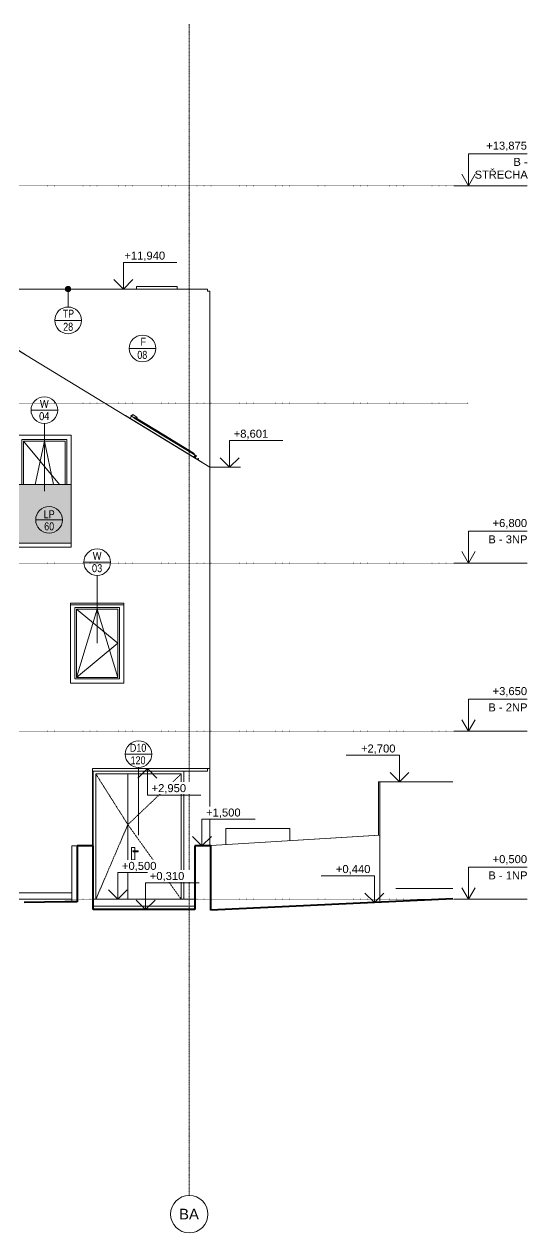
# Model space of a CAD drawing. Header units: millimetres. Extents: x -10201 to 227333, y -5874 to 72638.
# Drawn here: x 45913 to 55350, y -5752 to 16905 of the extents above; entities that cross this region are included whole.
import ezdxf

# ---------------------------------------------------------------- set-up
doc = ezdxf.new("R2010")
doc.units = ezdxf.units.MM
for name, pattern in [('HA_Dash_2mm-S1mm', [2, 1, -1]), ('HA_DashDot_10mm-S3mm', [10, 4, -3, 0, -3]), ('HA_Dot-S4mm', [4, 0, -4])]:
    doc.linetypes.add(name, pattern=pattern)
for name, color, linetype, lineweight in [('A-CLNG-____-OTLN', 9, 'Continuous', 9), ('A-DETL-____-THIN', 9, 'Continuous', 9), ('A-DETL-____-WIDE', 9, 'Continuous', 40), ('A-DOOR-____-IDEN', 9, 'Continuous', 9), ('A-DOOR-____-OTLN', 9, 'Continuous', 9), ('A-DOOR-FRAM-OTLN', 9, 'Continuous', 9), ('A-FLOR-____-OTLN', 9, 'Continuous', 9), ('A-FLOR-HRAL-IDEN', 9, 'Continuous', 9), ('A-FLOR-HRAL-OTLN', 9, 'Continuous', 9), ('A-FLOR-LEVL-OTLN', 9, 'Continuous', 9), ('A-GENM-____-IDEN', 9, 'Continuous', 9), ('A-GENM-____-OTLN', 9, 'Continuous', 9), ('A-GLAZ-____-IDEN', 9, 'Continuous', 9), ('A-GLAZ-____-OTLN', 9, 'Continuous', 5), ('A-WALL-____-OTLN', 9, 'Continuous', 9), ('E-ELEC-FIXT-OTLN', 9, 'Continuous', 9), ('G-____-____-DIMS', 9, 'Continuous', 5), ('G-____-____-TEXT', 9, 'Continuous', 5), ('S-GRID-____-IDEN', 9, 'Continuous', 9), ('S-GRID-____-OTLN', 9, 'Continuous', 5)]:
    doc.layers.add(name, color=color, linetype=linetype, lineweight=lineweight)
doc.styles.add('Arial', font='arial.ttf', dxfattribs={"height": 200})
doc.styles.add('Arial_1', font='arial.ttf', dxfattribs={"height": 150})
doc.styles.add('Arial_2', font='arial.ttf', dxfattribs={"width": 0.8, "height": 150})
doc.styles.add('Calibri', font='calibri.ttf', dxfattribs={"width": 0.8, "height": 150})

# ---------------------------------------------------------------- blocks, each defined once
blk = doc.blocks.new('HA_DR_Double_Swing_Solid_FrameButt - In_FAS_1600x2350_1000-2015541-B_pohled východní_DPS pohled')
at = {"layer": 'A-DOOR-____-OTLN', "color": 250, "linetype": 'HA_Dash_2mm-S1mm', "lineweight": 5}
for p, q in [((53853, 2850), (54453, 1900)), ((55453, 2850), (54453, 1900)), ((54453, 1900), (53853, 500)), ((54453, 1900), (55453, 500))]:
    blk.add_line(p, q, dxfattribs=at)
at = {"layer": 'A-DOOR-____-OTLN', "color": 7}
for p, q in [((53853, 2850), (53853, 500)), ((54453, 2850), (53853, 2850)), ((54453, 500), (54453, 2850)), ((55453, 2850), (54453, 2850)), ((54453, 2850), (54453, 500)), ((55453, 500), (55453, 2850)), ((54523, 1470), (54523, 1240)), ((54583, 1470), (54523, 1470)), ((54648, 1407), (54553, 1407)), ((54553, 1392), (54648, 1392)), ((54583, 1407), (54583, 1470)), ((54583, 1240), (54583, 1393)), ((54648, 1407), (54648, 1400)), ((54648, 1400), (54648, 1392)), ((54523, 1240), (54583, 1240))]:
    blk.add_line(p, q, dxfattribs=at)
for points, knots in [([(54546, 1400), (54546, 1401), (54546, 1402), (54546, 1403), (54547, 1404), (54547, 1404), (54547, 1405), (54548, 1405), (54548, 1406), (54549, 1406), (54550, 1407), (54550, 1407), (54551, 1407), (54551, 1407), (54552, 1407), (54552, 1407), (54553, 1407), (54553, 1407), (54553, 1407)], [0, 0, 0, 0, 0.0833333, 0.125, 0.1666667, 0.2083333, 0.2291667, 0.25, 0.2916667, 0.3333333, 0.3541667, 0.375, 0.3958333, 0.4166667, 0.4375, 0.4583333, 0.4791667, 0.5, 0.5, 0.5, 0.5]), ([(54553, 1392), (54553, 1392), (54553, 1393), (54552, 1393), (54552, 1393), (54551, 1393), (54551, 1393), (54550, 1393), (54550, 1393), (54549, 1394), (54549, 1394), (54548, 1394), (54548, 1395), (54547, 1395), (54547, 1396), (54547, 1396), (54546, 1397), (54546, 1398), (54546, 1399), (54546, 1400)], [0.5, 0.5, 0.5, 0.5, 0.5208333, 0.5416667, 0.5625, 0.5833333, 0.6041667, 0.625, 0.6458333, 0.6666667, 0.6875, 0.7083333, 0.75, 0.7708333, 0.7916667, 0.8333333, 0.875, 0.9166667, 1, 1, 1, 1])]:
    blk.add_open_spline(points, degree=3, knots=knots, dxfattribs=at)
at = {"layer": 'A-DOOR-FRAM-OTLN', "color": 7}
for p, q in [((53853, 500), (53853, 2850)), ((53853, 2850), (55453, 2850)), ((55453, 2850), (55453, 500))]:
    blk.add_line(p, q, dxfattribs=at)
blk = doc.blocks.new('HA_WD_SinglePanel - 1000x1500-1670803-B_pohled východní_DPS pohled')
at = {"layer": 'A-GLAZ-____-OTLN', "color": 250}
for p, q in [((46758, 1480), (46758, 2820)), ((46758, 2820), (47598, 2820)), ((46788, 2790), (46788, 1510)), ((46788, 2790), (47568, 2790)), ((46788, 1510), (47178, 2790)), ((46788, 2790), (47568, 2150)), ((47178, 2790), (47568, 1510)), ((47568, 1510), (47568, 2790)), ((47598, 2820), (47598, 1480)), ((47568, 2150), (46788, 1510)), ((47598, 1480), (46758, 1480)), ((46788, 1510), (47568, 1510))]:
    blk.add_line(p, q, dxfattribs=at)
blk = doc.blocks.new('HA_WD_SinglePanel - 1000x2100-1670819-B_pohled východní_DPS pohled')
at = {"layer": 'A-GLAZ-____-OTLN', "color": 250}
for p, q in [((52468, 8275), (52468, 9120)), ((52468, 9120), (53308, 9120)), ((52498, 9090), (52498, 8275)), ((52498, 9090), (53278, 9090)), ((52498, 9090), (53174, 8275)), ((52719, 8275), (52888, 9090)), ((52888, 9090), (53057, 8275)), ((53278, 8275), (53278, 9090)), ((53308, 9120), (53308, 8275))]:
    blk.add_line(p, q, dxfattribs=at)
blk = doc.blocks.new('Roof-Windows_VELUX_VFE - VFE size 940x1370 _PK38__31_36-1806635-B_pohled východní_DPS pohled')
at = {"layer": 'A-GLAZ-____-OTLN', "color": 250}
for p, q in [((55705, 8787), (55704, 8786)), ((55704, 8786), (55708, 8784)), ((55708, 8785), (55705, 8787)), ((55709, 8783), (55713, 8782)), ((55714, 8782), (55710, 8784)), ((55718, 8779), (55714, 8773)), ((55719, 8779), (55715, 8781)), ((55715, 8781), (55718, 8779)), ((55715, 8773), (55719, 8779)), ((55772, 8763), (55759, 8746)), ((55760, 8746), (55772, 8762)), ((55780, 8757), (55772, 8763)), ((55772, 8762), (55779, 8757)), ((55775, 8757), (55774, 8757)), ((55774, 8757), (55778, 8754)), ((55778, 8755), (55775, 8757)), ((55779, 8757), (55778, 8755)), ((55778, 8754), (55780, 8757))]:
    blk.add_line(p, q, dxfattribs=at)
blk = doc.blocks.new('Railing - Railing-1637818-B_pohled východní_DPS pohled')
at = {"layer": 'A-FLOR-HRAL-OTLN'}
blk.add_hatch(color=256, dxfattribs=at).paths.add_polyline_path([(52418, 7175), (53388, 7175), (53388, 8275), (52388, 8275), (52388, 7175)])
at = {"layer": 'A-FLOR-HRAL-OTLN', "color": 7}
for p, q in [((52388, 8275), (53388, 8275)), ((52388, 7175), (53388, 7175))]:
    blk.add_line(p, q, dxfattribs=at)
blk = doc.blocks.new('Roof-Windows_VELUX_GLL_1061 - PK08-1808487-B_pohled východní_DPS pohled')
at = {"layer": 'A-GLAZ-____-OTLN', "color": 250}
for p, q in [((54407, 9564), (54410, 9568)), ((54410, 9568), (55689, 8789)), ((54520, 9556), (54495, 9516)), ((54518, 9573), (54511, 9561)), ((54511, 9561), (54571, 9524)), ((54530, 9566), (54518, 9573)), ((54543, 9587), (54530, 9566)), ((54543, 9587), (54629, 9535)), ((54571, 9524), (54576, 9532)), ((54574, 9521), (54575, 9522)), ((54574, 9521), (55713, 8827)), ((54575, 9522), (54580, 9530)), ((54576, 9532), (54598, 9519)), ((54598, 9519), (54603, 9526)), ((54598, 9511), (54605, 9523)), ((54603, 9526), (54618, 9517)), ((54605, 9523), (55126, 9205)), ((54629, 9535), (54618, 9517)), ((54596, 9509), (54598, 9511)), ((54596, 9509), (55118, 9191)), ((54598, 9511), (55119, 9193)), ((55118, 9191), (55119, 9193)), ((55119, 9193), (55118, 9191)), ((55667, 8856), (55118, 9191)), ((55119, 9193), (55126, 9205)), ((55126, 9205), (55119, 9193)), ((55669, 8859), (55119, 9193)), ((55676, 8870), (55126, 9205)), ((55671, 8871), (55657, 8875)), ((55657, 8875), (55660, 8873)), ((55660, 8873), (55670, 8870)), ((55667, 8855), (55673, 8865)), ((55669, 8859), (55667, 8856)), ((55670, 8857), (55668, 8854)), ((55676, 8870), (55669, 8859)), ((55685, 8848), (55670, 8857)), ((55678, 8866), (55692, 8858)), ((55694, 8858), (55679, 8867)), ((55692, 8858), (55684, 8837)), ((55684, 8845), (55685, 8848)), ((55686, 8839), (55694, 8858)), ((55686, 8784), (55689, 8789)), ((55689, 8789), (55686, 8784)), ((55713, 8827), (55689, 8789)), ((55689, 8789), (55860, 8685)), ((55699, 8806), (55723, 8797)), ((55714, 8800), (55699, 8805)), ((55699, 8784), (55709, 8800)), ((55714, 8796), (55704, 8779)), ((55706, 8778), (55716, 8795)), ((55709, 8800), (55714, 8798)), ((55733, 8814), (55710, 8776)), ((55712, 8775), (55732, 8808)), ((55732, 8808), (55735, 8807)), ((55857, 8680), (55860, 8685))]:
    blk.add_line(p, q, dxfattribs=at)
for centre, radius, start, end in [((55660, 8836), 35.5, 59.646, 73.0736), ((55660, 8836), 36.5, 59.6321, 73.0736), ((55669, 8738), 99.3, 71.8052, 81.1467), ((55666, 8740), 101, 44.5735, 78.7049), ((55669, 8739), 99, 60.7227, 71.7865), ((55713, 8796), 3.7, 328.6391, 69.7429), ((55713, 8796), 1.7, 328.6391, 69.7429), ((55669, 8739), 99, 49.6276, 60.7227), ((55736, 8809), 2.83, 238.6391, 44.5735)]:
    blk.add_arc(centre, radius, start, end, dxfattribs=at)
blk = doc.blocks.new('Roof-Windows_VELUX_GLL_1061 - PK08-1808992-B_pohled východní_DPS pohled')
at = {"layer": 'A-GLAZ-____-OTLN', "color": 250}
for p, q in [((51076, 11595), (51078, 11599)), ((51078, 11599), (52357, 10819)), ((51188, 11587), (51164, 11547)), ((51186, 11604), (51179, 11592)), ((51179, 11592), (51240, 11555)), ((51198, 11596), (51186, 11604)), ((51211, 11618), (51198, 11596)), ((51211, 11618), (51297, 11565)), ((51240, 11555), (51244, 11563)), ((51243, 11552), (51248, 11561)), ((51244, 11563), (51267, 11549)), ((51267, 11549), (51271, 11557)), ((51271, 11557), (51286, 11547)), ((51297, 11565), (51286, 11547)), ((51242, 11552), (52381, 10858)), ((51242, 11552), (51243, 11552)), ((51264, 11539), (51266, 11542)), ((51264, 11539), (51786, 11221)), ((51266, 11542), (51273, 11553)), ((51266, 11542), (51788, 11224)), ((51273, 11553), (51795, 11236)), ((51786, 11221), (51788, 11224)), ((51788, 11224), (51786, 11221)), ((52336, 10887), (51786, 11221)), ((51788, 11224), (51795, 11236)), ((51795, 11236), (51788, 11224)), ((52337, 10889), (51788, 11224)), ((52344, 10901), (51795, 11236)), ((52339, 10901), (52325, 10905)), ((52325, 10905), (52329, 10903)), ((52329, 10903), (52339, 10900)), ((52335, 10886), (52341, 10896)), ((52337, 10889), (52336, 10887)), ((52338, 10888), (52336, 10885)), ((52344, 10901), (52337, 10889)), ((52353, 10878), (52338, 10888)), ((52346, 10897), (52361, 10888)), ((52362, 10889), (52347, 10898)), ((52361, 10888), (52352, 10867)), ((52352, 10875), (52353, 10878)), ((52355, 10870), (52362, 10889)), ((52355, 10815), (52357, 10819)), ((52357, 10819), (52355, 10815)), ((52381, 10858), (52357, 10819)), ((52357, 10819), (52528, 10715)), ((52367, 10813), (52377, 10830)), ((52368, 10836), (52391, 10828)), ((52383, 10831), (52368, 10836)), ((52383, 10826), (52373, 10810)), ((52374, 10809), (52384, 10825)), ((52377, 10830), (52382, 10829)), ((52401, 10845), (52378, 10807)), ((52380, 10806), (52400, 10839)), ((52400, 10839), (52403, 10837)), ((52526, 10711), (52528, 10715))]:
    blk.add_line(p, q, dxfattribs=at)
for centre, radius, start, end in [((52328, 10866), 36.5, 59.6321, 73.0736), ((52328, 10866), 35.5, 59.646, 73.0736), ((52337, 10769), 99.3, 71.8052, 81.1467), ((52335, 10771), 101, 44.5735, 78.7049), ((52337, 10769), 99, 60.7227, 71.7865), ((52381, 10827), 1.7, 328.6391, 69.7429), ((52381, 10827), 3.7, 328.6391, 69.7429), ((52337, 10769), 99, 49.6276, 60.7227), ((52405, 10840), 2.83, 238.6391, 44.5735)]:
    blk.add_arc(centre, radius, start, end, dxfattribs=at)
blk = doc.blocks.new('Roof-Windows_VELUX_GLL_1061 - PK08-V29-B_pohled východní_DPS pohled')
at = {"layer": 'A-GLAZ-____-OTLN', "color": 250}
blk.add_line((54574, 9521), (54575, 9522), dxfattribs=at)
for centre, radius, start, end in [((55660, 8836), 36.5, 59.6321, 65.5915), ((55660, 8836), 35.5, 59.646, 65.7874), ((55713, 8796), 3.7, 328.6391, 69.7429), ((55713, 8796), 1.7, 328.6391, 69.7429), ((55736, 8809), 2.83, 238.6391, 44.5735)]:
    blk.add_arc(centre, radius, start, end, dxfattribs=at)
blk = doc.blocks.new('HA_GM_Gutter_Facade - HA_GM_Gutter_Facade TP02-2133665-B_pohled východní_DPS pohled')
at = {"layer": 'A-GENM-____-OTLN', "color": 7}
for p, q in [((55990, 8575), (55988, 8575)), ((55997, 8562), (55990, 8575))]:
    blk.add_line(p, q, dxfattribs=at)
blk = doc.blocks.new('HA_GM_Gutter_Facade - HA_GM_Gutter_Facade TP02-2133664-B_pohled východní_DPS pohled')
at = {"layer": 'A-GENM-____-OTLN', "color": 7}
for p, q in [((55990, 8575), (55988, 8575)), ((55997, 8562), (55990, 8575))]:
    blk.add_line(p, q, dxfattribs=at)
blk = doc.blocks.new('Roof-Windows_VELUX_GLL_1061 - PK08-1808476-B_pohled východní_DPS pohled')
at = {"layer": 'A-GLAZ-____-OTLN', "color": 250}
blk.add_line((54574, 9521), (54575, 9522), dxfattribs=at)
for centre, radius, start, end in [((55660, 8836), 36.5, 59.6321, 65.5915), ((55660, 8836), 35.5, 59.646, 65.7874), ((55713, 8796), 3.7, 328.6391, 69.7429), ((55713, 8796), 1.7, 328.6391, 69.7429), ((55736, 8809), 2.83, 238.6391, 44.5735)]:
    blk.add_arc(centre, radius, start, end, dxfattribs=at)
blk = doc.blocks.new('HA_GM_Gutter_Facade - HA_GM_Gutter_Facade TP02-2133666-B_pohled východní_DPS pohled')
at = {"layer": 'A-GENM-____-OTLN', "color": 7}
for p, q in [((55990, 8575), (55988, 8575)), ((55997, 8562), (55990, 8575))]:
    blk.add_line(p, q, dxfattribs=at)
blk = doc.blocks.new('HA_GM_Generic Box - VRV Jednotka-1821098-B_pohled východní_DPS pohled')
at = {"layer": 'A-GENM-____-OTLN', "color": 7}
for p, q in [((54613, 11985), (55378, 11985)), ((54613, 11940), (54613, 11985)), ((55378, 11940), (55378, 11985))]:
    blk.add_line(p, q, dxfattribs=at)
blk = doc.blocks.new('TB_Porotherm KPVarioUNI_1250mm - TB_Porotherm KPVarioUNI_1250mm-1944691-B_pohled východní_DPS pohled')
at = {"layer": 'A-GENM-____-OTLN', "color": 7}
blk.add_line((54378, 6020), (53378, 6020), dxfattribs=at)
blk = doc.blocks.new('185-01_OBJEKT B_Central_rvt-2-B_pohled východní_DPS pohled')
at = {"layer": 'A-CLNG-____-OTLN', "color": 7}
for q in [(55943, 2950), (53788, 2900)]:
    blk.add_line((55943, 2900), q, dxfattribs=at)
at = {"layer": 'A-WALL-____-OTLN', "color": 7}
for p, q in [((55988, 8601), (47343, 13870)), ((55943, 11940), (50678, 11940)), ((55943, 11903), (55943, 11940)), ((55943, 11903), (55988, 11903)), ((55988, 11903), (55988, 8602)), ((52388, 9200), (53388, 9200)), ((53388, 9200), (53388, 7100)), ((55988, 2950), (55988, 8601)), ((53388, 7100), (52388, 7100)), ((53378, 4550), (53378, 6050)), ((53378, 6050), (54378, 6050)), ((54378, 6050), (54378, 4550)), ((54378, 4550), (53378, 4550)), ((53788, 2950), (53788, 1500)), ((53788, 2950), (55988, 2950)), ((55988, 2950), (55988, 1500)), ((53803, 500), (53803, 2900)), ((55503, 2900), (55503, 500)), ((43568, 500), (53401, 500))]:
    blk.add_line(p, q, dxfattribs=at)
at = {"layer": 'A-DOOR-____-OTLN', "lineweight": 9}
blk.add_blockref('HA_DR_Double_Swing_Solid_FrameButt - In_FAS_1600x2350_1000-2015541-B_pohled východní_DPS pohled', (0, 0), dxfattribs=at)
at = {"layer": 'A-FLOR-HRAL-OTLN', "lineweight": 9}
blk.add_blockref('Railing - Railing-1637818-B_pohled východní_DPS pohled', (0, 0), dxfattribs=at)
at = {"layer": 'A-GENM-____-OTLN', "lineweight": 9}
for name in ['HA_GM_Generic Box - VRV Jednotka-1821098-B_pohled východní_DPS pohled', 'HA_GM_Gutter_Facade - HA_GM_Gutter_Facade TP02-2133665-B_pohled východní_DPS pohled', 'HA_GM_Gutter_Facade - HA_GM_Gutter_Facade TP02-2133664-B_pohled východní_DPS pohled', 'HA_GM_Gutter_Facade - HA_GM_Gutter_Facade TP02-2133666-B_pohled východní_DPS pohled', 'TB_Porotherm KPVarioUNI_1250mm - TB_Porotherm KPVarioUNI_1250mm-1944691-B_pohled východní_DPS pohled']:
    blk.add_blockref(name, (0, 0), dxfattribs=at)
at = {"layer": 'A-GLAZ-____-OTLN', "lineweight": 9}
for name, p in [('Roof-Windows_VELUX_GLL_1061 - PK08-1808992-B_pohled východní_DPS pohled', (0, 0)), ('Roof-Windows_VELUX_GLL_1061 - PK08-1808487-B_pohled východní_DPS pohled', (0, 0)), ('Roof-Windows_VELUX_GLL_1061 - PK08-V29-B_pohled východní_DPS pohled', (0, 0)), ('Roof-Windows_VELUX_GLL_1061 - PK08-1808476-B_pohled východní_DPS pohled', (0, 0)), ('HA_WD_SinglePanel - 1000x2100-1670819-B_pohled východní_DPS pohled', (0, 0)), ('Roof-Windows_VELUX_VFE - VFE size 940x1370 _PK38__31_36-1806635-B_pohled východní_DPS pohled', (0, 0)), ('HA_WD_SinglePanel - 1000x1500-1670803-B_pohled východní_DPS pohled', (6700, 3150))]:
    blk.add_blockref(name, p, dxfattribs=at)
blk = doc.blocks.new('Pripojkova skrin_otvor ve zdi3 - Pripojkova skrin_otvor ve zdi-2368832-B_pohled východní_DPS pohled')
at = {"layer": 'E-ELEC-FIXT-OTLN'}
for p, q in [((56289, 1830), (57489, 1830)), ((56289, 1526), (56289, 1830)), ((57489, 1830), (57489, 1830)), ((57489, 1830), (57489, 1598))]:
    blk.add_line(p, q, dxfattribs=at)
blk = doc.blocks.new('Level - Generic Level-367061-B_pohled východní_DPS pohled')
at = {"layer": 'A-FLOR-LEVL-OTLN'}
for p, q in [((61935, 1100), (60835, 1100)), ((60835, 1100), (60835, 500)), ((60835, 500), (60710, 717)), ((60835, 500), (60960, 717)), ((61935, 500), (60560, 500))]:
    blk.add_line(p, q, dxfattribs=at)
blk = doc.blocks.new('Grid - Radius 3_5mm-353793-B_pohled východní_DPS pohled')
at = {"layer": 'S-GRID-____-IDEN'}
blk.add_circle((55603, -5402), 350, dxfattribs=at)
blk = doc.blocks.new('Spot Elevations - Default-792506-B_pohled východní_DPS pohled')
at = {"layer": 'G-____-____-DIMS', "lineweight": 9}
for p, q in [((56841, 2000), (55841, 2000)), ((55841, 2000), (55841, 1500)), ((55664, 1677), (55841, 1500)), ((55841, 1500), (56018, 1677))]:
    blk.add_line(p, q, dxfattribs=at)
blk = doc.blocks.new('Spot Elevations - Flipped-794089-B_pohled východní_DPS pohled')
at = {"layer": 'G-____-____-DIMS', "lineweight": 9}
for p, q in [((54642, 2773), (54819, 2950)), ((54819, 2950), (54996, 2773)), ((54819, 2450), (54819, 2950)), ((55819, 2450), (54819, 2450))]:
    blk.add_line(p, q, dxfattribs=at)
blk = doc.blocks.new('HA_TAG_WD - Type Mark-1502833-B_pohled východní_DPS pohled')
at = {"layer": 'A-GLAZ-____-IDEN'}
blk.add_line((48865, 7070), (49365, 7070), dxfattribs=at)
blk.add_circle((49115, 7070), 250, dxfattribs=at)
blk = doc.blocks.new('HA_TAG_GM_Products - Generic-588599-B_pohled východní_DPS pohled')
at = {"layer": 'A-GENM-____-IDEN'}
blk.add_line((53083, 11353), (53583, 11353), dxfattribs=at)
blk.add_circle((53333, 11353), 250, dxfattribs=at)
blk = doc.blocks.new('N_Door Tag - Elevation placed_Door Tag-2142014-B_pohled východní_DPS pohled')
at = {"layer": 'A-DOOR-____-IDEN'}
blk.add_line((54403, 3220), (54903, 3220), dxfattribs=at)
blk.add_circle((54653, 3220), 250, dxfattribs=at)
blk = doc.blocks.new('HA_TAG_GM_Railings - Generic-2229991-B_pohled východní_DPS pohled')
at = {"layer": 'A-FLOR-HRAL-IDEN'}
blk.add_line((52726, 7613), (53226, 7613), dxfattribs=at)
blk.add_circle((52976, 7613), 250, dxfattribs=at)

msp = doc.modelspace()

# ---------------------------------------------------------------- hatches: boundary and pattern name
at = {"layer": 'A-GENM-____-IDEN'}
h = msp.add_hatch(color=256, dxfattribs=at)
edge = h.paths.add_edge_path()
edge.add_arc((46736, 11940), 50, 0, 360)

# ---------------------------------------------------------------- linework, layer by layer
at = {"layer": 'A-DETL-____-THIN'}
for p, q in [((47880, 10827), (48380, 10827)), ((46804, 620), (36971, 620))]:
    msp.add_line(p, q, dxfattribs=at)
msp.add_circle((48130, 10827), 250, dxfattribs=at)
at = {"layer": 'A-DETL-____-WIDE'}
for p, q in [((47206, 1500), (46904, 1500)), ((46904, 1500), (46904, 450)), ((47206, 310), (47206, 1500)), ((49408, 1500), (49113, 1500)), ((49113, 1500), (49113, 310)), ((49408, 299), (49408, 1500)), ((53946, 508), (49408, 299)), ((46674, 450), (45913, 443)), ((46904, 450), (46674, 450)), ((49113, 310), (47206, 310))]:
    msp.add_line(p, q, dxfattribs=at)
at = {"layer": 'A-DOOR-____-IDEN'}
msp.add_line((48056, 1700), (48056, 2970), dxfattribs=at)
at = {"layer": 'A-FLOR-____-OTLN'}
msp.add_line((47206, 500), (49110, 500), dxfattribs=at)
at = {"layer": 'A-FLOR-LEVL-OTLN', "linetype": 'HA_Dot-S4mm', "lineweight": 5}
for p, q in [((31386, 13875), (54238, 13875)), ((31386, 9800), (54238, 9800)), ((31386, 6800), (54238, 6800)), ((31386, 3650), (54238, 3650)), ((31386, 500), (54238, 500))]:
    msp.add_line(p, q, dxfattribs=at)
at = {"layer": 'A-GENM-____-IDEN'}
msp.add_line((46736, 11940), (46736, 11603), dxfattribs=at)
msp.add_circle((46736, 11940), 50, dxfattribs=at)
at = {"layer": 'A-GLAZ-____-IDEN'}
for p, q in [((46291, 8150), (46291, 9415)), ((47281, 5300), (47281, 6565))]:
    msp.add_line(p, q, dxfattribs=at)
at = {"layer": 'A-WALL-____-OTLN'}
for p, q in [((52555, 2700), (52555, 1699)), ((53946, 2700), (52555, 2700)), ((52575, 445), (52575, 2700)), ((49412, 1509), (52574, 1700)), ((52575, 1700), (49412, 1509)), ((46904, 1500), (46804, 1500)), ((46804, 1500), (46804, 450)), ((49110, 1500), (49110, 500)), ((49113, 1500), (49110, 1500)), ((49408, 1500), (49413, 1500)), ((49412, 1500), (49412, 1509)), ((49412, 1509), (49412, 1500)), ((49412, 1509), (49412, 1509)), ((49413, 1500), (49413, 299)), ((53946, 700), (52875, 700)), ((49110, 500), (49110, 310)), ((49110, 370), (47206, 370))]:
    msp.add_line(p, q, dxfattribs=at)
at = {"layer": 'G-____-____-DIMS', "lineweight": 9}
for p, q in [((49391, 8601), (49968, 8601)), ((49968, 8601), (49762, 8601)), ((52875, 2700), (52946, 2700)), ((52475, 440), (52476, 440))]:
    msp.add_line(p, q, dxfattribs=at)
at = {"layer": 'S-GRID-____-OTLN', "linetype": 'HA_DashDot_10mm-S3mm', "lineweight": 9}
for p, q in [((49006, 14405), (49006, 16905)), ((49006, -2552), (49006, 14405)), ((49006, -5052), (49006, -2552))]:
    msp.add_line(p, q, dxfattribs=at)

# ---------------------------------------------------------------- block references
at = {"color": 10, "lineweight": 5}
msp.add_blockref('185-01_OBJEKT B_Central_rvt-2-B_pohled východní_DPS pohled', (-6597, 0), dxfattribs=at)
at = {"layer": 'A-DOOR-____-IDEN'}
msp.add_blockref('N_Door Tag - Elevation placed_Door Tag-2142014-B_pohled východní_DPS pohled', (-6597, 0), dxfattribs=at)
at = {"layer": 'A-FLOR-HRAL-IDEN'}
msp.add_blockref('HA_TAG_GM_Railings - Generic-2229991-B_pohled východní_DPS pohled', (-6597, 0), dxfattribs=at)
at = {"layer": 'A-FLOR-LEVL-OTLN'}
for p in [(-6597, 13375), (-6597, 6300), (-6597, 3150), (-6597, 0)]:
    msp.add_blockref('Level - Generic Level-367061-B_pohled východní_DPS pohled', p, dxfattribs=at)
at = {"layer": 'A-GENM-____-IDEN'}
msp.add_blockref('HA_TAG_GM_Products - Generic-588599-B_pohled východní_DPS pohled', (-6597, 0), dxfattribs=at)
at = {"layer": 'A-GLAZ-____-IDEN'}
for p in [(-2824, 2600), (-1834, -250)]:
    msp.add_blockref('HA_TAG_WD - Type Mark-1502833-B_pohled východní_DPS pohled', p, dxfattribs=at)
at = {"layer": 'E-ELEC-FIXT-OTLN'}
msp.add_blockref('Pripojkova skrin_otvor ve zdi3 - Pripojkova skrin_otvor ve zdi-2368832-B_pohled východní_DPS pohled', (-6597, 0), dxfattribs=at)
at = {"layer": 'G-____-____-DIMS', "lineweight": 9}
for name, p in [('Spot Elevations - Default-792506-B_pohled východní_DPS pohled', (-8069, 10440)), ('Spot Elevations - Default-792506-B_pohled východní_DPS pohled', (-6079, 7101)), ('Spot Elevations - Flipped-794089-B_pohled východní_DPS pohled', (-6597, 0)), ('Spot Elevations - Default-792506-B_pohled východní_DPS pohled', (-6597, 0)), ('Spot Elevations - Default-792506-B_pohled východní_DPS pohled', (-8174, -1000)), ('Spot Elevations - Default-792506-B_pohled východní_DPS pohled', (-7652, -1190))]:
    msp.add_blockref(name, p, dxfattribs=at)
at = {"layer": 'G-____-____-DIMS', "lineweight": 9, "extrusion": (0, 0, -1)}
for p in [(-108787, 1200), (-108317, -1060)]:
    msp.add_blockref('Spot Elevations - Default-792506-B_pohled východní_DPS pohled', p, dxfattribs=at)
at = {"layer": 'S-GRID-____-IDEN'}
msp.add_blockref('Grid - Radius 3_5mm-353793-B_pohled východní_DPS pohled', (-6597, 0), dxfattribs=at)

# ---------------------------------------------------------------- texts
at = {"layer": 'A-DOOR-____-IDEN', "lineweight": 5, "char_height": 150, "attachment_point": 1, "style": 'Arial_2'}
for s, insert, width in [('D10', (47894, 3415), 378.4), ('120', (47907, 3181), 346.33)]:
    msp.add_mtext(s, dxfattribs=dict(at, insert=insert, width=width))
at = {"layer": 'A-FLOR-HRAL-IDEN', "lineweight": 5, "char_height": 150, "attachment_point": 1, "style": 'Arial_2'}
for s, insert, width in [('LP', (46280, 7793), 250.13), ('60', (46288, 7567), 230.89)]:
    msp.add_mtext(s, dxfattribs=dict(at, insert=insert, width=width))
at = {"layer": 'A-FLOR-LEVL-OTLN', "lineweight": 5, "char_height": 150, "attachment_point": 1, "style": 'Arial_1'}
for s, insert, width in [('+13,875', (54571, 14703), 945.99), ('B -', (55080, 14398), 328.69), ('ST', (54353, 14160), 320.67), ('ŘECHA', (54617, 14160), 889.87), ('+6,800', (54690, 7628), 801.69), ('B - 3NP', (54611, 7323), 897.89), ('+3,650', (54690, 4478), 801.69), ('B - 2NP', (54611, 4173), 897.89), ('+0,500', (54690, 1328), 801.69), ('B - 1NP', (54611, 1023), 897.89)]:
    msp.add_mtext(s, dxfattribs=dict(at, insert=insert, width=width))
at = {"layer": 'A-GENM-____-IDEN', "lineweight": 5, "char_height": 150, "attachment_point": 1, "style": 'Arial_2'}
for s, insert, width in [('TP', (46634, 11553), 256.54), ('28', (46644, 11308), 230.89)]:
    msp.add_mtext(s, dxfattribs=dict(at, insert=insert, width=width))
at = {"layer": 'A-GLAZ-____-IDEN', "lineweight": 5, "char_height": 150, "attachment_point": 1, "style": 'Calibri'}
for s, insert, width in [('\\fCalibri|b0|i0|c254|p34|;\\W.8;W', (46207, 9861), 211.65), ('04', (46194, 9632), 243.71), ('\\fCalibri|b0|i0|c254|p34|;\\W.8;W', (47197, 7011), 211.65), ('03', (47184, 6782), 243.71)]:
    msp.add_mtext(s, dxfattribs=dict(at, insert=insert, width=width))
at = {"layer": 'G-____-____-TEXT', "color": 7, "lineweight": 9, "char_height": 150, "attachment_point": 1, "style": 'Arial_2'}
for s, insert, width in [('\\fArial|b0|i0|c254|p34|;\\W.8;F', (48094, 11028), 128.27), ('08', (48033, 10781), 230.89)]:
    msp.add_mtext(s, dxfattribs=dict(at, insert=insert, width=width))
at = {"layer": 'S-GRID-____-IDEN', "lineweight": 5, "insert": (48815, -5301), "char_height": 200, "width": 464.98, "attachment_point": 1, "style": 'Arial'}
msp.add_mtext('BA', dxfattribs=at)

# ---------------------------------------------------------------- next in the draw order: texts
at = {"layer": 'G-____-____-DIMS', "lineweight": 9, "char_height": 150, "attachment_point": 1, "line_spacing_factor": 0.941778, "style": 'Arial_1', "bg_fill": 3, "box_fill_scale": 1.25, "bg_fill_color": 256, "bg_fill_true_color": 13158600, "bg_fill_transparency": 0}
for s, insert, width in [('+11,940', (47791, 12642), 912.7), ('+8,601', (49839, 9303), 773.13), ('+2,700', (52224, 3402), 773.13), ('+2,950', (48300, 2659), 773.13), ('+1,500', (49322, 2202), 773.13), ('+0,500', (47745, 1202), 773.13), ('+0,440', (51754, 1142), 773.13)]:
    msp.add_mtext(s, dxfattribs=dict(at, insert=insert, width=width))

# ---------------------------------------------------------------- next in the draw order: texts
at = {"layer": 'G-____-____-DIMS', "lineweight": 9, "insert": (48267, 1012), "char_height": 150, "width": 773.13, "attachment_point": 1, "line_spacing_factor": 0.941778, "style": 'Arial_1', "bg_fill": 3, "box_fill_scale": 1.25, "bg_fill_color": 256, "bg_fill_true_color": 13158600, "bg_fill_transparency": 0}
msp.add_mtext('+0,310', dxfattribs=at)

doc.saveas('drawing.dxf')
